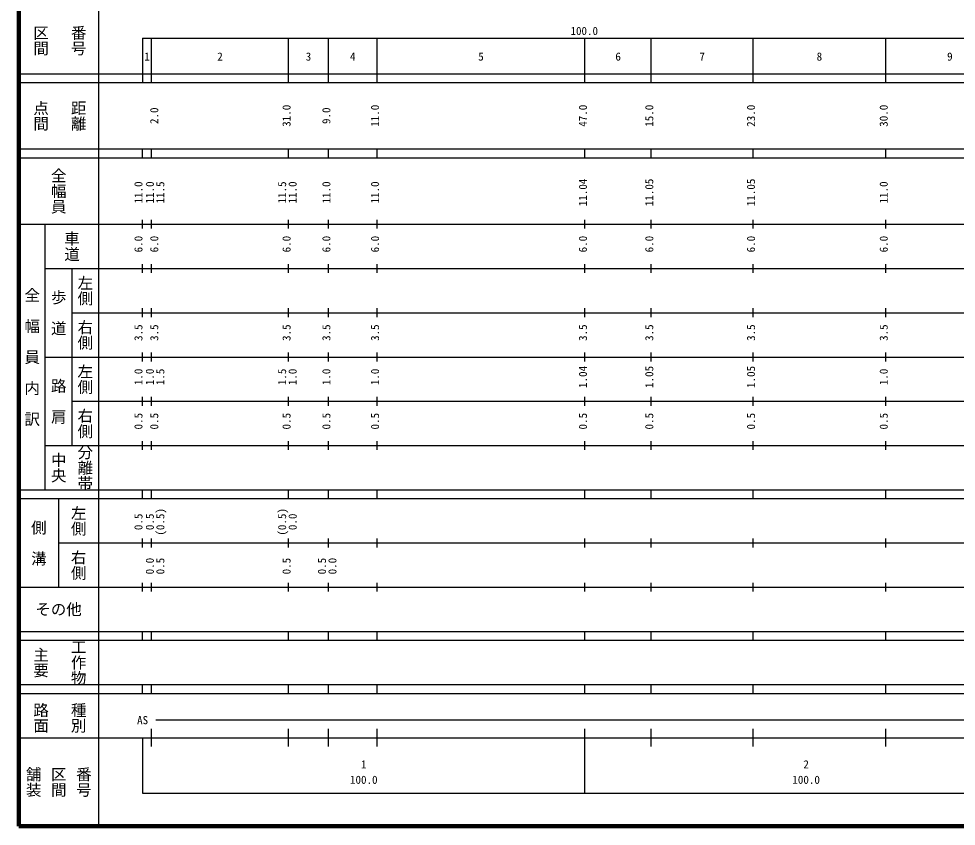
# Model space of a CAD drawing. Units: millimetres on the paper, enlarged 1000 times. Extents: x 40000 to 680000, y 20000 to 380000.
# Drawn here: x 40000 to 251942, y 20000 to 202409 of the extents above; entities that cross this region are included whole.
import ezdxf
from ezdxf.enums import TextEntityAlignment as Align

# ---------------------------------------------------------------- set-up
doc = ezdxf.new("R2010")
doc.units = ezdxf.units.MM
doc.header["$LTSCALE"] = 1000
doc.layers.add('M-TTL', color=2, linetype='Continuous', lineweight=140)
doc.layers.add('M-TTL-BAND', color=7, linetype='Continuous', lineweight=25)
doc.styles.add('@ＭＳ ゴシック', font='')
doc.styles.add('ＭＳ ゴシック', font='')
doc.styles.get('@ＭＳ ゴシック').set_extended_font_data('@MS Gothic')
doc.styles.get('ＭＳ ゴシック').set_extended_font_data('MS Gothic')

msp = doc.modelspace()

# ---------------------------------------------------------------- linework, layer by layer
at = {"layer": 'M-TTL'}
for p, q in [((40000, 380000), (40000, 20000)), ((40000, 20000), (680000, 20000))]:
    msp.add_line(p, q, dxfattribs=at)
at = {"layer": 'M-TTL-BAND'}
for p, q in [((58000, 370000), (58000, 20000)), ((68000, 198000), (579000, 198000)), ((68000, 198000), (68000, 188000)), ((70000, 188000), (70000, 198000)), ((101000, 188000), (101000, 198000)), ((110000, 188000), (110000, 198000)), ((121000, 188000), (121000, 198000)), ((168000, 188000), (168000, 198000)), ((183000, 188000), (183000, 198000)), ((206000, 188000), (206000, 198000)), ((236000, 188000), (236000, 198000)), ((40000, 190000), (579000, 190000)), ((40000, 188000), (579000, 188000)), ((40000, 173000), (579000, 173000)), ((68000, 171000), (68000, 173000)), ((70000, 171000), (70000, 173000)), ((101000, 171000), (101000, 173000)), ((110000, 171000), (110000, 173000)), ((121000, 171000), (121000, 173000)), ((168000, 171000), (168000, 173000)), ((183000, 171000), (183000, 173000)), ((206000, 171000), (206000, 173000)), ((236000, 171000), (236000, 173000)), ((40000, 171000), (579000, 171000)), ((68000, 155000), (68000, 157000)), ((70000, 155000), (70000, 157000)), ((101000, 155000), (101000, 157000)), ((110000, 155000), (110000, 157000)), ((121000, 155000), (121000, 157000)), ((168000, 155000), (168000, 157000)), ((183000, 155000), (183000, 157000)), ((206000, 155000), (206000, 157000)), ((236000, 155000), (236000, 157000)), ((40000, 156000), (579000, 156000)), ((46000, 96000), (46000, 156000)), ((68000, 145000), (68000, 147000)), ((70000, 145000), (70000, 147000)), ((101000, 145000), (101000, 147000)), ((110000, 145000), (110000, 147000)), ((121000, 145000), (121000, 147000)), ((168000, 145000), (168000, 147000)), ((183000, 145000), (183000, 147000)), ((206000, 145000), (206000, 147000)), ((236000, 145000), (236000, 147000)), ((46000, 146000), (579000, 146000)), ((52000, 146000), (52000, 106000)), ((52000, 136000), (579000, 136000)), ((68000, 135000), (68000, 137000)), ((70000, 135000), (70000, 137000)), ((101000, 135000), (101000, 137000)), ((110000, 135000), (110000, 137000)), ((121000, 135000), (121000, 137000)), ((168000, 135000), (168000, 137000)), ((183000, 135000), (183000, 137000)), ((206000, 135000), (206000, 137000)), ((236000, 135000), (236000, 137000)), ((46000, 126000), (579000, 126000)), ((68000, 125000), (68000, 127000)), ((70000, 125000), (70000, 127000)), ((101000, 125000), (101000, 127000)), ((110000, 125000), (110000, 127000)), ((121000, 125000), (121000, 127000)), ((168000, 125000), (168000, 127000)), ((183000, 125000), (183000, 127000)), ((206000, 125000), (206000, 127000)), ((236000, 125000), (236000, 127000)), ((68000, 115000), (68000, 117000)), ((70000, 115000), (70000, 117000)), ((101000, 115000), (101000, 117000)), ((110000, 115000), (110000, 117000)), ((121000, 115000), (121000, 117000)), ((168000, 115000), (168000, 117000)), ((183000, 115000), (183000, 117000)), ((206000, 115000), (206000, 117000)), ((236000, 115000), (236000, 117000)), ((52000, 116000), (579000, 116000)), ((46000, 106000), (579000, 106000)), ((68000, 105000), (68000, 107000)), ((70000, 105000), (70000, 107000)), ((101000, 105000), (101000, 107000)), ((110000, 105000), (110000, 107000)), ((121000, 105000), (121000, 107000)), ((168000, 105000), (168000, 107000)), ((183000, 105000), (183000, 107000)), ((206000, 105000), (206000, 107000)), ((236000, 105000), (236000, 107000)), ((40000, 96000), (579000, 96000)), ((68000, 94000), (68000, 96000)), ((70000, 94000), (70000, 96000)), ((101000, 94000), (101000, 96000)), ((110000, 94000), (110000, 96000)), ((121000, 94000), (121000, 96000)), ((168000, 94000), (168000, 96000)), ((183000, 94000), (183000, 96000)), ((206000, 94000), (206000, 96000)), ((236000, 94000), (236000, 96000)), ((40000, 94000), (579000, 94000)), ((49000, 94000), (49000, 74000)), ((68000, 83000), (68000, 85000)), ((70000, 83000), (70000, 85000)), ((101000, 83000), (101000, 85000)), ((110000, 83000), (110000, 85000)), ((121000, 83000), (121000, 85000)), ((168000, 83000), (168000, 85000)), ((183000, 83000), (183000, 85000)), ((206000, 83000), (206000, 85000)), ((236000, 83000), (236000, 85000)), ((49000, 84000), (579000, 84000)), ((68000, 73000), (68000, 75000)), ((70000, 73000), (70000, 75000)), ((101000, 73000), (101000, 75000)), ((110000, 73000), (110000, 75000)), ((121000, 73000), (121000, 75000)), ((168000, 73000), (168000, 75000)), ((183000, 73000), (183000, 75000)), ((206000, 73000), (206000, 75000)), ((236000, 73000), (236000, 75000)), ((40000, 74000), (579000, 74000)), ((40000, 64000), (579000, 64000)), ((68000, 62000), (68000, 64000)), ((70000, 62000), (70000, 64000)), ((101000, 62000), (101000, 64000)), ((110000, 62000), (110000, 64000)), ((121000, 62000), (121000, 64000)), ((168000, 62000), (168000, 64000)), ((183000, 62000), (183000, 64000)), ((206000, 62000), (206000, 64000)), ((236000, 62000), (236000, 64000)), ((40000, 62000), (579000, 62000)), ((40000, 52000), (579000, 52000)), ((68000, 50000), (68000, 52000)), ((70000, 50000), (70000, 52000)), ((101000, 50000), (101000, 52000)), ((110000, 50000), (110000, 52000)), ((121000, 50000), (121000, 52000)), ((168000, 50000), (168000, 52000)), ((183000, 50000), (183000, 52000)), ((206000, 50000), (206000, 52000)), ((236000, 50000), (236000, 52000)), ((40000, 50000), (579000, 50000)), ((71000, 44000), (563000, 44000)), ((70000, 38000), (70000, 42000)), ((101000, 38000), (101000, 42000)), ((110000, 38000), (110000, 42000)), ((121000, 38000), (121000, 42000)), ((168000, 27500), (168000, 42000)), ((183000, 38000), (183000, 42000)), ((206000, 38000), (206000, 42000)), ((236000, 38000), (236000, 42000)), ((40000, 40000), (579000, 40000)), ((68000, 40000), (68000, 27500)), ((68000, 27500), (579000, 27500))]:
    msp.add_line(p, q, dxfattribs=at)

# ---------------------------------------------------------------- texts
at = {"layer": 'M-TTL-BAND', "style": '@ＭＳ ゴシック'}
for s, p in [('区間', (45000, 197500)), ('番号', (53500, 197500)), ('点間', (45000, 180500)), ('距離', (53500, 180500)), ('全幅員', (49000, 163500)), ('車道', (52000, 151000)), ('左側', (55000, 141000)), ('全\u3000幅\u3000員\u3000内\u3000訳', (43000, 126000)), ('歩\u3000道', (49000, 136000)), ('右側', (55000, 131000)), ('左側', (55000, 121000)), ('路\u3000肩', (49000, 116000)), ('右側', (55000, 111000)), ('分離帯', (55000, 101000)), ('中央', (49000, 101000)), ('左側', (53500, 89000)), ('側\u3000溝', (44500, 84000)), ('右側', (53500, 79000)), ('工作物', (53500, 57000)), ('主要', (45000, 57000)), ('路面', (45000, 44500)), ('種別', (53500, 44500)), ('舗装', (43333, 30000)), ('区間', (49000, 30000)), ('番号', (54667, 30000))]:
    msp.add_text(s, height=2566, rotation=270, dxfattribs=at).set_placement(p, align=Align.MIDDLE_CENTER)
at = {"layer": 'M-TTL-BAND', "style": 'ＭＳ ゴシック'}
for s, p in [('100.0', (167844, 198195)), ('1', (69000, 192405)), ('2', (85500, 192405)), ('3', (105500, 192405)), ('4', (115500, 192405)), ('5', (144500, 192405)), ('6', (175500, 192405)), ('7', (194500, 192405)), ('8', (221000, 192405)), ('9', (250500, 192405)), ('AS', (68000, 42500)), ('1', (118000, 32523)), ('2', (218000, 32523)), ('100.0', (118000, 29033)), ('100.0', (218000, 29033))]:
    msp.add_text(s, height=1833, dxfattribs=at).set_placement(p, align=Align.BOTTOM_CENTER)
for s, p in [('31.0', (102000, 180500)), ('11.0', (122000, 180500)), ('47.0', (169000, 180500)), ('15.0', (184000, 180500)), ('23.0', (207000, 180500)), ('30.0', (237000, 180500)), ('2.0', (72090, 180500)), ('9.0', (111000, 180500)), ('11.0', (68514, 163174)), ('11.0', (71090, 163174)), ('11.5', (73460, 163174)), ('11.5', (101000, 163174)), ('11.0', (103370, 163174)), ('11.0', (111000, 163174)), ('11.0', (122000, 163174)), ('11.04', (169000, 163174)), ('11.05', (184000, 163174)), ('11.05', (207000, 163174)), ('11.0', (237000, 163174)), ('6.0', (68514, 151500)), ('6.0', (72090, 151500)), ('6.0', (102000, 151500)), ('6.0', (111000, 151500)), ('6.0', (122000, 151500)), ('6.0', (169000, 151500)), ('6.0', (184000, 151500)), ('6.0', (207000, 151500)), ('6.0', (237000, 151500)), ('3.5', (68514, 131500)), ('3.5', (72090, 131500)), ('3.5', (102000, 131500)), ('3.5', (111000, 131500)), ('3.5', (122000, 131500)), ('3.5', (169000, 131500)), ('3.5', (184000, 131500)), ('3.5', (207000, 131500)), ('3.5', (237000, 131500)), ('1.0', (68514, 121500)), ('1.0', (71090, 121500)), ('1.5', (73460, 121500)), ('1.5', (101000, 121500)), ('1.0', (103370, 121500)), ('1.0', (111000, 121500)), ('1.0', (122000, 121500)), ('1.04', (169000, 121500)), ('1.05', (184000, 121500)), ('1.05', (207000, 121500)), ('1.0', (237000, 121500)), ('0.5', (68514, 111500)), ('0.5', (72090, 111500)), ('0.5', (102000, 111500)), ('0.5', (111000, 111500)), ('0.5', (122000, 111500)), ('0.5', (169000, 111500)), ('0.5', (184000, 111500)), ('0.5', (207000, 111500)), ('0.5', (237000, 111500)), ('(0.5)', (73460, 88764)), ('(0.5)', (101000, 88764)), ('0.5', (68514, 88764)), ('0.5', (71090, 88764)), ('0.0', (103370, 88764)), ('0.0', (71090, 78764)), ('0.5', (73460, 78764)), ('0.5', (102000, 78764)), ('0.5', (110000, 78764)), ('0.0', (112370, 78764))]:
    msp.add_text(s, height=1833, rotation=90, dxfattribs=at).set_placement(p, align=Align.BOTTOM_CENTER)
msp.add_text('その他', height=2566, dxfattribs=at).set_placement((49000, 69000), align=Align.MIDDLE_CENTER)

doc.saveas('drawing.dxf')
